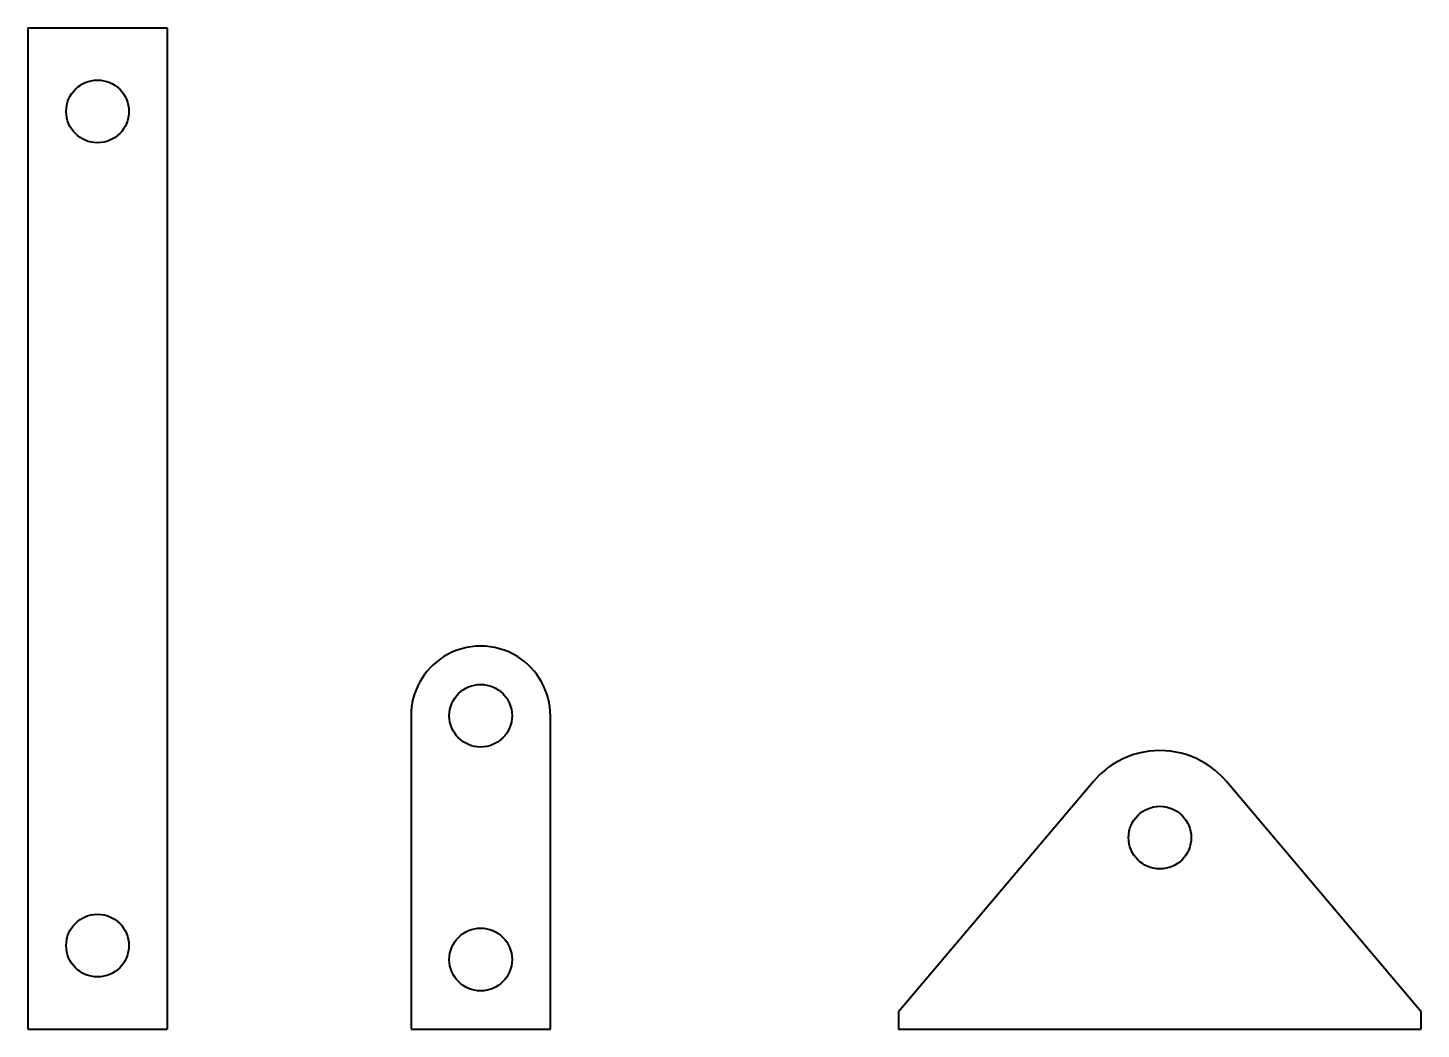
# Model space of a CAD drawing. Header units: millimetres. Extents: x 0 to 400, y 0 to 288.
import ezdxf

# ---------------------------------------------------------------- set-up
doc = ezdxf.new("R2010")
doc.units = ezdxf.units.MM
doc.linetypes.add('K5LT_BASIC', pattern=[0])

msp = doc.modelspace()

# ---------------------------------------------------------------- linework, layer by layer
at = {"color": 7, "linetype": 'K5LT_BASIC', "lineweight": 40}
for p, q in [((0, 287.55), (0, 248.06)), ((0, 287.55), (40, 287.55)), ((40, 287.55), (40, 248.06)), ((0, 248.06), (0, 239.83)), ((40, 248.06), (40, 239.83)), ((0, 239.83), (0, 47.73)), ((40, 239.83), (40, 47.73)), ((110, 90), (110, 0)), ((150, 0), (150, 90)), ((305.91, 71.14), (250, 5)), ((400, 5), (344.09, 71.14)), ((0, 47.73), (0, 39.49)), ((40, 47.73), (40, 39.49)), ((0, 39.49), (0, 0)), ((40, 39.49), (40, 0)), ((250, 5), (250, 0)), ((400, 0), (400, 5)), ((110, 0), (150, 0)), ((250, 0), (400, 0)), ((0, 0), (40, 0))]:
    msp.add_line(p, q, dxfattribs=at)
for centre in [(20, 263.55), (130, 90), (325, 55), (20, 24), (130, 20)]:
    msp.add_circle(centre, 9, dxfattribs=at)
for centre, radius, start, end in [((130, 90), 20, 58.2117, 121.7883), ((130, 90), 20, 121.7883, 180), ((130, 90), 20, 0, 58.2117), ((325, 55), 25, 118.3576, 139.7922), ((325, 55), 25, 61.6424, 118.3576), ((325, 55), 25, 40.2078, 61.6424)]:
    msp.add_arc(centre, radius, start, end, dxfattribs=at)

doc.saveas('drawing.dxf')
